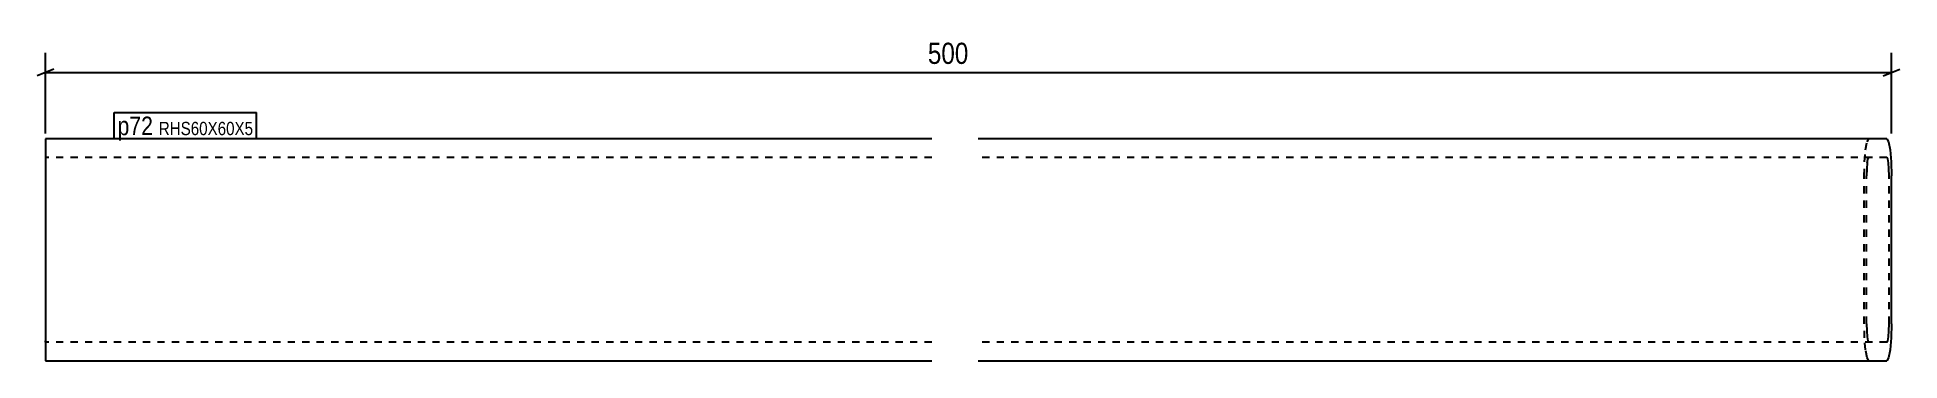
# Model space of a CAD drawing. Header units: millimetres. Extents: x 4 to 6522, y 4 to 111.
# Drawn here: x 4 to 509, y 4 to 92 of the extents above.
import ezdxf

# ---------------------------------------------------------------- set-up
doc = ezdxf.new("R2010")
doc.units = ezdxf.units.MM
doc.linetypes.add('DXK_LINE_DOT2', pattern=[3.9198, 1.9599, -1.9599])
for name, color, linetype in [('MÅLSÆTNING', 7, 'Continuous'), ('STÅL', 7, 'Continuous'), ('TEKST', 7, 'Continuous')]:
    doc.layers.add(name, color=color, linetype=linetype)
doc.styles.add('Arial Narrow', font='ARIALN.TTF', dxfattribs={"height": 0.2})

msp = doc.modelspace()

# ---------------------------------------------------------------- linework, layer by layer
at = {"layer": 'MÅLSÆTNING', "color": 7, "linetype": 'Continuous'}
for p, q in [((6.75, 66), (6.75, 87.82)), ((506.64, 66), (506.64, 87.82)), ((9, 83.4), (4.5, 81.6)), ((6.75, 82.5), (506.64, 82.5)), ((504.39, 81.6), (508.89, 83.4))]:
    msp.add_line(p, q, dxfattribs=at)
at = {"layer": 'STÅL', "color": 2, "linetype": 'Continuous'}
for p, q in [((246.75, 64.5), (6.75, 64.5)), ((6.75, 64.5), (6.75, 5.26)), ((505.41, 64.5), (259.28, 64.5)), ((505.41, 64.5), (505.88, 63.74)), ((505.88, 63.74), (506.28, 61.57)), ((506.28, 61.57), (506.55, 58.33)), ((506.55, 58.33), (506.64, 54.5)), ((506.64, 14.5), (506.64, 54.5)), ((506.55, 10.67), (506.28, 7.43)), ((506.64, 14.5), (506.55, 10.67)), ((6.75, 5.26), (6.75, 4.5)), ((505.88, 5.26), (505.41, 4.5)), ((506.28, 7.43), (505.88, 5.26)), ((6.75, 4.5), (246.75, 4.5)), ((259.28, 4.5), (505.41, 4.5))]:
    msp.add_line(p, q, dxfattribs=at)
at = {"layer": 'STÅL', "color": 7, "linetype": 'DXK_LINE_DOT2'}
for p, q in [((499.37, 58.33), (499.64, 61.57)), ((499.64, 61.57), (500.03, 63.74)), ((500.03, 63.74), (500.5, 64.5)), ((246.75, 59.5), (6.75, 59.5)), ((505.41, 59.5), (259.28, 59.5)), ((499.28, 54.5), (499.37, 58.33)), ((499.94, 56.41), (499.89, 54.5)), ((500.07, 58.04), (499.94, 56.41)), ((500.07, 58.04), (500.12, 58.33)), ((500.12, 58.33), (500.27, 59.12)), ((500.27, 59.12), (500.5, 59.5)), ((505.65, 59.12), (505.41, 59.5)), ((505.85, 58.04), (505.65, 59.12)), ((505.98, 56.41), (505.85, 58.04)), ((506.03, 54.5), (505.98, 56.41)), ((499.28, 14.5), (499.28, 54.5)), ((499.89, 14.5), (499.89, 54.5)), ((506.03, 14.5), (506.03, 54.5)), ((499.37, 10.67), (499.28, 14.5)), ((499.64, 7.43), (499.37, 10.67)), ((499.89, 14.5), (499.94, 12.59)), ((499.94, 12.59), (500.07, 10.96)), ((500.07, 10.96), (500.27, 9.88)), ((505.65, 9.88), (505.85, 10.96)), ((505.85, 10.96), (505.98, 12.59)), ((505.98, 12.59), (506.03, 14.5)), ((6.75, 9.5), (6.75, 9.88)), ((246.75, 9.5), (6.75, 9.5)), ((505.41, 9.5), (259.28, 9.5)), ((500.03, 5.26), (499.64, 7.43)), ((500.5, 4.5), (500.03, 5.26)), ((500.27, 9.88), (500.5, 9.5)), ((505.41, 9.5), (505.65, 9.88))]:
    msp.add_line(p, q, dxfattribs=at)

# ---------------------------------------------------------------- next in the draw order: wipeouts: each hides what was drawn before it
at = {"color": 0}
for points, layer in [([(268.89, 83.62), (268.89, 92.02), (244.5, 92.02), (244.5, 83.62)], 'MÅLSÆTNING'), ([(35.85, 65.55), (35.85, 70.8), (26.25, 70.8), (26.25, 65.55)], 'TEKST')]:
    msp.add_wipeout(points, dxfattribs=at).dxf.layer = layer

# ---------------------------------------------------------------- next in the draw order: texts
at = {"layer": 'MÅLSÆTNING', "color": 3, "style": 'Arial Narrow'}
msp.add_text('500', height=5.727, dxfattribs=at).set_placement((245.7, 84.82))

# ---------------------------------------------------------------- next in the draw order: wipeouts: each hides what was drawn before it
at = {"color": 0}
msp.add_wipeout([(35.85, 65.55), (35.85, 70.8), (26.25, 70.8), (26.25, 65.55)], dxfattribs=at).dxf.layer = 'TEKST'

# ---------------------------------------------------------------- next in the draw order: linework, layer by layer
at = {"layer": 'TEKST', "color": 7, "linetype": 'Continuous'}
msp.add_line((25.35, 64.65), (25.35, 71.7), dxfattribs=at)

# ---------------------------------------------------------------- next in the draw order: wipeouts: each hides what was drawn before it
at = {"color": 0}
msp.add_wipeout([(63, 65.55), (63, 69.3), (37.42, 69.3), (37.42, 65.55)], dxfattribs=at).dxf.layer = 'TEKST'

# ---------------------------------------------------------------- next in the draw order: wipeouts: each hides what was drawn before it
msp.add_wipeout([(63, 65.55), (63, 69.3), (37.42, 69.3), (37.42, 65.55)], dxfattribs=at).dxf.layer = 'TEKST'

# ---------------------------------------------------------------- next in the draw order: linework, layer by layer
at = {"layer": 'TEKST', "color": 7, "linetype": 'Continuous'}
for p, q in [((25.35, 71.7), (63.9, 71.7)), ((63.9, 64.65), (63.9, 71.7)), ((25.35, 64.65), (63.9, 64.65))]:
    msp.add_line(p, q, dxfattribs=at)

# ---------------------------------------------------------------- next in the draw order: texts
at = {"layer": 'TEKST', "color": 3, "style": 'Arial Narrow'}
for s, height, p in [('p72', 5.011, (26.25, 65.55)), ('RHS60X60X5', 3.579, (37.42, 65.55))]:
    msp.add_text(s, height=height, dxfattribs=at).set_placement(p)

doc.saveas('drawing.dxf')
